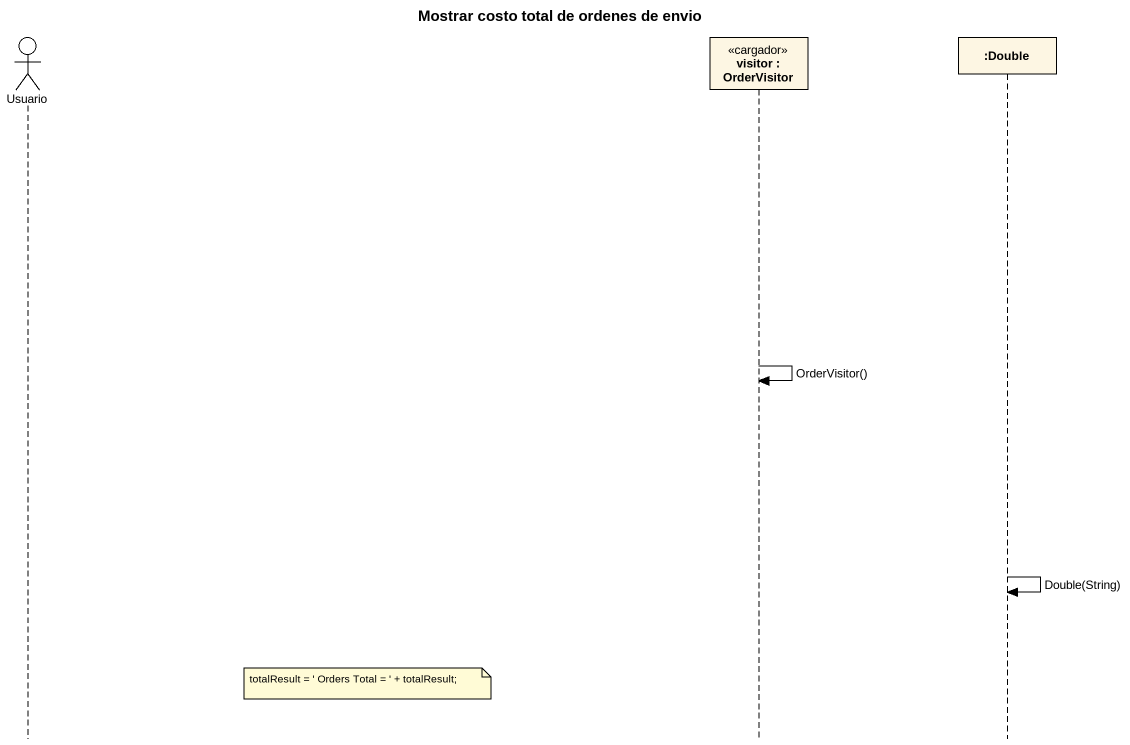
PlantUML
@startuml
title Mostrar costo total de ordenes de envio
hide footbox
actor Usuario
participant "visitor : OrderVisitor" as visitor <<cargador>>
participant ":Double" as Double

visitor -> visitor : OrderVisitor()
Double -> Double : Double(String)
note right of Usuario : totalResult = ' Orders Total = ' + totalResult;
@enduml
